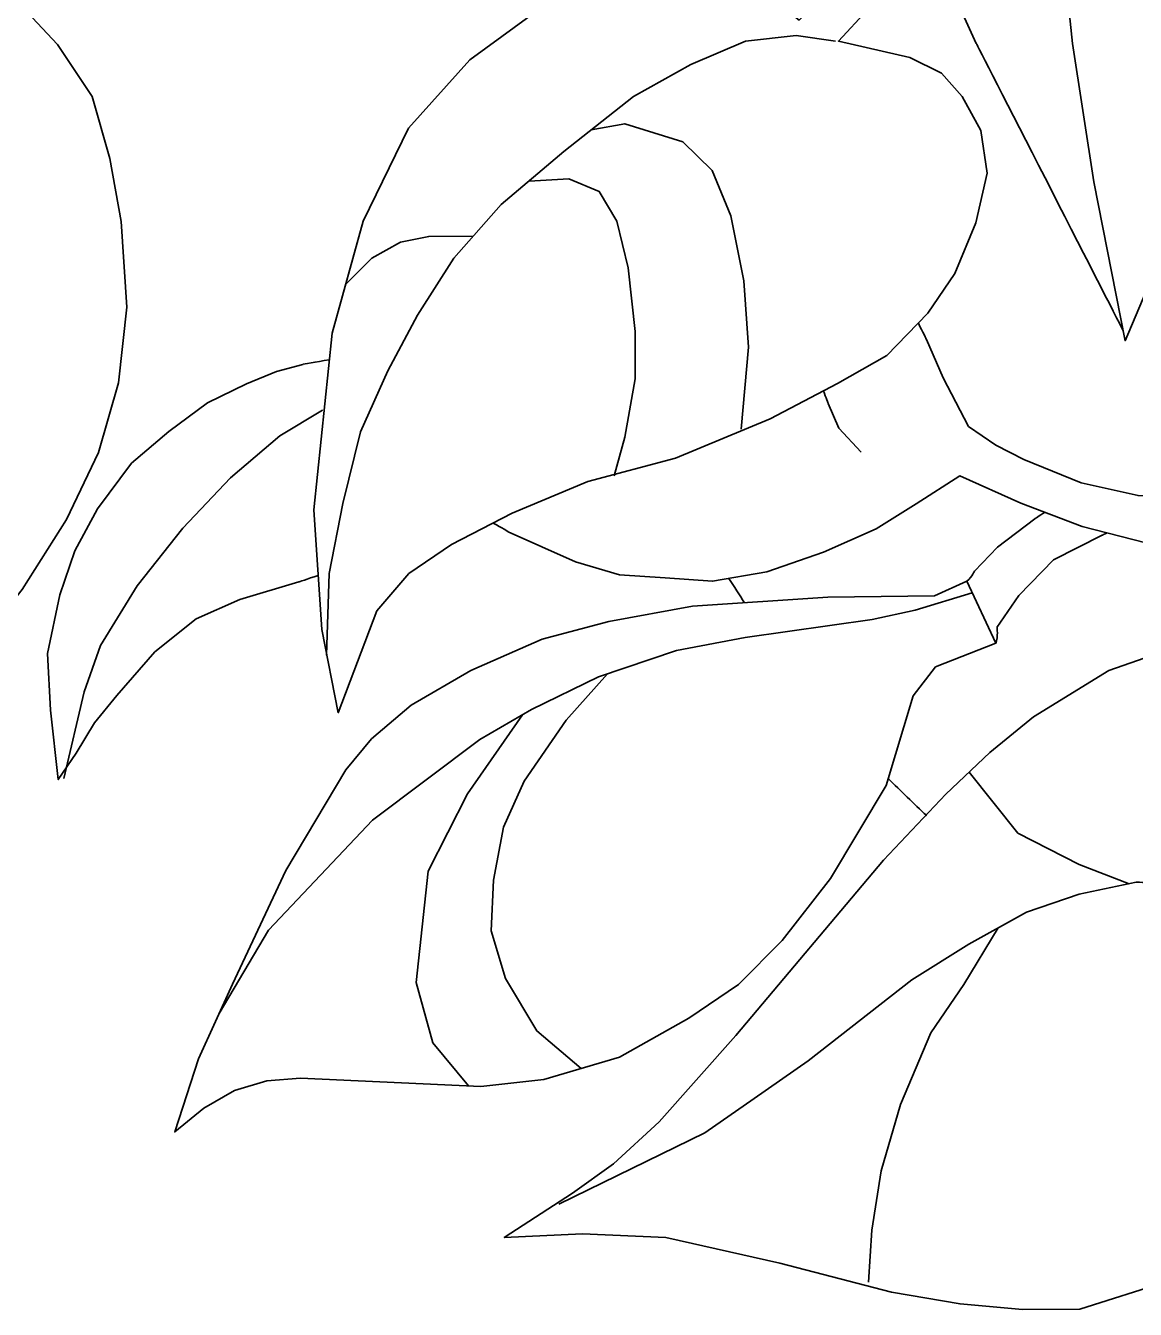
# Model space of a CAD drawing. Header units: millimetres. Extents: x -283 to 280, y -175 to 201.
# Drawn here: x -130.1 to -18.8, y -164.7 to -35.9 of the extents above; entities that cross this region are included whole.
import ezdxf

# ---------------------------------------------------------------- set-up
doc = ezdxf.new("R2010")
doc.units = ezdxf.units.MM
doc.layers.add('ceco.net 299', color=7, linetype='Continuous')

msp = doc.modelspace()

# ---------------------------------------------------------------- linework, layer by layer
at = {"layer": 'ceco.net 299', "color": 93, "lineweight": 35}
for points, knots in [([(19.27, -9.76), (18.93, -11.36), (18.11, -15.11), (18.11, -15.11), (18.11, -15.11), (18.11, -15.11), (14.97, -22.08), (14.97, -22.08), (14.97, -22.08), (14.97, -22.08), (11.71, -26.71), (11.71, -26.71), (11.71, -26.71), (11.71, -26.71), (7.65, -31.63), (7.65, -31.63), (7.65, -31.63), (7.65, -31.63), (2.51, -36.49), (2.51, -36.49), (2.51, -36.49), (2.51, -36.49), (-3.66, -43.06), (-3.66, -43.06), (-3.66, -43.06), (-3.66, -43.06), (-8.01, -47.29), (-8.01, -47.29), (-8.01, -47.29), (-8.01, -47.29), (-12.81, -53.06), (-12.81, -53.06), (-12.81, -53.06), (-12.81, -53.06), (-16.18, -59.06), (-16.18, -59.06), (-16.18, -59.06), (-16.18, -59.06), (-19.78, -67.52), (-19.78, -67.52), (-19.78, -67.52), (-19.78, -67.52), (-22.92, -51.57), (-22.92, -51.57), (-22.92, -51.57), (-22.92, -51.57), (-25.04, -37.69), (-25.04, -37.69), (-25.04, -37.69), (-25.04, -37.69), (-26.01, -28.37), (-26.01, -28.37), (-26.01, -28.37), (-26.01, -28.37), (-25.78, -20.2), (-25.78, -20.2), (-25.78, -20.2), (-25.78, -20.2), (-24.35, -11), (-24.35, -11), (-24.35, -11), (-24.35, -11), (-21.72, -2.65), (-21.72, -2.65), (-21.72, -2.65), (-21.72, -2.65), (-17.84, 5.01), (-17.84, 5.01), (-17.84, 5.01), (-17.84, 5.01), (-14.86, 8.26), (-14.86, 8.26), (-14.86, 8.26), (-14.86, 8.26), (-10.75, 11.75), (-10.75, 11.75), (-10.75, 11.75), (-10.75, 11.75), (-10.75, 11.75), (-10.75, 11.75), (-10.75, 11.75), (-6.18, 13.69), (-6.18, 13.69), (-6.18, 13.69), (-6.18, 13.69), (-2.46, 14.55), (-2.46, 14.55), (-2.46, 14.55), (-2.46, 14.55), (3.99, 14.95), (3.99, 14.95), (3.99, 14.95), (3.99, 14.95), (6.36, 14.49), (7.83, 14.2)], [0.3176854, 0.3176854, 0.3176854, 0.3176854, 0.3448276, 0.3448276, 0.3448276, 0.3448276, 0.3793103, 0.3793103, 0.3793103, 0.3793103, 0.4137931, 0.4137931, 0.4137931, 0.4137931, 0.4482759, 0.4482759, 0.4482759, 0.4482759, 0.4827586, 0.4827586, 0.4827586, 0.4827586, 0.5172414, 0.5172414, 0.5172414, 0.5172414, 0.5517241, 0.5517241, 0.5517241, 0.5517241, 0.5862069, 0.5862069, 0.5862069, 0.5862069, 0.6206897, 0.6206897, 0.6206897, 0.6206897, 0.6551724, 0.6551724, 0.6551724, 0.6551724, 0.6896552, 0.6896552, 0.6896552, 0.6896552, 0.7241379, 0.7241379, 0.7241379, 0.7241379, 0.7586207, 0.7586207, 0.7586207, 0.7586207, 0.7931034, 0.7931034, 0.7931034, 0.7931034, 0.8275862, 0.8275862, 0.8275862, 0.8275862, 0.862069, 0.862069, 0.862069, 0.862069, 0.8965517, 0.8965517, 0.8965517, 0.8965517, 0.9310345, 0.9310345, 0.9310345, 0.9310345, 0.9655172, 0.9655172, 0.9655172, 0.9655172, 1, 1, 1, 1.0344828, 1.0344828, 1.0344828, 1.0344828, 1.0689655, 1.0689655, 1.0689655, 1.0689655, 1.1034483, 1.1034483, 1.1034483, 1.1034483, 1.1272339, 1.1272339, 1.1272339, 1.1272339]), ([(-42.63, 4.18), (-43.16, 2), (-44.3, -2.6), (-44.3, -2.6), (-44.3, -2.6), (-44.3, -2.6), (-44.3, -8.65), (-44.3, -8.65), (-44.3, -8.65), (-44.3, -8.65), (-43.38, -15.51), (-43.38, -15.51), (-43.38, -15.51), (-43.38, -15.51), (-41.15, -22.48), (-41.15, -22.48), (-41.15, -22.48), (-41.15, -22.48), (-38.01, -30.37), (-38.01, -30.37), (-38.01, -30.37), (-38.01, -30.37), (-34.7, -37.69), (-34.7, -37.69), (-34.7, -37.69), (-34.7, -37.69), (-21.21, -64.08), (-19.98, -66.49)], [0.269708, 0.269708, 0.269708, 0.269708, 0.3333333, 0.3333333, 0.3333333, 0.3333333, 0.4166667, 0.4166667, 0.4166667, 0.4166667, 0.5, 0.5, 0.5, 0.5, 0.5833333, 0.5833333, 0.5833333, 0.5833333, 0.6666667, 0.6666667, 0.6666667, 0.6666667, 0.75, 0.75, 0.75, 0.75, 0.8295435, 0.8295435, 0.8295435, 0.8295435]), ([(-20.29, -0.19), (-20.29, -0.19), (-19.78, -5.05), (-19.78, -5.05), (-19.78, -5.05), (-19.78, -5.05), (-18.64, -10.2), (-18.64, -10.2), (-18.64, -10.2), (-18.64, -10.2), (-17.04, -14.54), (-17.04, -14.54), (-17.04, -14.54), (-17.04, -14.54), (-15.15, -17.51), (-15.15, -17.51), (-15.15, -17.51), (-15.15, -17.51), (-12.75, -20.14), (-12.75, -20.14), (-12.75, -20.14), (-12.75, -20.14), (-5.04, -27.51), (-5.04, -27.51), (-5.04, -27.51), (-5.04, -27.51), (-2.63, -30.77), (-2.63, -30.77), (-2.63, -30.77), (-2.63, -30.77), (-1.32, -33.97), (-1.32, -33.97), (-1.32, -33.97), (-1.32, -33.97), (-0.75, -37.34), (-0.75, -37.34), (-0.75, -37.34), (-0.75, -37.34), (-1.03, -39.69), (-1.03, -39.69)], [0, 0, 0, 0, 0.1, 0.1, 0.1, 0.1, 0.2, 0.2, 0.2, 0.2, 0.3, 0.3, 0.3, 0.3, 0.4, 0.4, 0.4, 0.4, 0.5, 0.5, 0.5, 0.5, 0.6, 0.6, 0.6, 0.6, 0.7, 0.7, 0.7, 0.7, 0.8, 0.8, 0.8, 0.8, 0.9, 0.9, 0.9, 0.9, 1, 1, 1, 1]), ([(-39.96, -25.48), (-40.85, -26.03), (-44.01, -27.97), (-44.01, -27.97), (-44.01, -27.97), (-44.01, -27.97), (-47.73, -30.83), (-47.73, -30.83), (-47.73, -30.83), (-47.73, -30.83), (-52.47, -35.34), (-52.47, -35.34), (-52.47, -35.34), (-52.47, -35.34), (-56.47, -32.2), (-56.47, -32.2), (-56.47, -32.2), (-56.47, -32.2), (-60.18, -30.54), (-60.18, -30.54), (-60.18, -30.54), (-60.18, -30.54), (-63.84, -30.03), (-63.84, -30.03), (-63.84, -30.03), (-63.84, -30.03), (-68.81, -30.2), (-68.81, -30.2), (-68.81, -30.2), (-68.81, -30.2), (-77.84, -33.74), (-77.84, -33.74), (-77.84, -33.74), (-77.84, -33.74), (-85.5, -39.34), (-85.5, -39.34), (-85.5, -39.34), (-85.5, -39.34), (-91.67, -46.2), (-91.67, -46.2), (-91.67, -46.2), (-91.67, -46.2), (-96.19, -55.52), (-96.19, -55.52), (-96.19, -55.52), (-96.19, -55.52), (-99.33, -66.77), (-99.33, -66.77), (-99.33, -66.77), (-99.33, -66.77), (-101.16, -84.49), (-101.16, -84.49), (-101.16, -84.49), (-101.16, -84.49), (-100.36, -96.49), (-100.36, -96.49), (-100.36, -96.49), (-100.36, -96.49), (-98.7, -104.84), (-98.7, -104.84), (-98.7, -104.84), (-98.7, -104.84), (-94.82, -94.61), (-94.82, -94.61), (-94.82, -94.61), (-94.82, -94.61), (-91.62, -90.89), (-91.62, -90.89), (-91.62, -90.89), (-91.62, -90.89), (-87.33, -87.98), (-87.33, -87.98), (-87.33, -87.98), (-87.33, -87.98), (-81.27, -84.83), (-81.27, -84.83), (-81.27, -84.83), (-81.27, -84.83), (-73.67, -81.63), (-73.67, -81.63), (-73.67, -81.63), (-73.67, -81.63), (-64.87, -79.29), (-64.87, -79.29), (-64.87, -79.29), (-64.87, -79.29), (-55.38, -75.35), (-55.38, -75.35), (-55.38, -75.35), (-55.38, -75.35), (-48.64, -71.8), (-48.64, -71.8), (-48.64, -71.8), (-48.64, -71.8), (-43.67, -69), (-43.67, -69), (-43.67, -69), (-43.67, -69), (-39.55, -64.77), (-39.55, -64.77), (-39.55, -64.77), (-39.55, -64.77), (-36.87, -60.77), (-36.87, -60.77), (-36.87, -60.77), (-36.87, -60.77), (-34.75, -55.69), (-34.75, -55.69), (-34.75, -55.69), (-34.75, -55.69), (-33.61, -50.72), (-33.61, -50.72), (-33.61, -50.72), (-33.61, -50.72), (-34.24, -46.43), (-34.24, -46.43), (-34.24, -46.43), (-34.24, -46.43), (-36.12, -43), (-36.12, -43), (-36.12, -43), (-36.12, -43), (-38.18, -40.66), (-38.18, -40.66), (-38.18, -40.66), (-38.18, -40.66), (-41.38, -39.11), (-41.38, -39.11), (-41.38, -39.11), (-41.38, -39.11), (-48.53, -37.46), (-48.53, -37.46), (-48.53, -37.46), (-48.53, -37.46), (-45.61, -34.31), (-45.61, -34.31), (-45.61, -34.31), (-45.61, -34.31), (-42.41, -31.06), (-42.41, -31.06), (-42.41, -31.06), (-42.41, -31.06), (-39.93, -29.93), (-38.45, -29.26)], [0.0037218, 0.0037218, 0.0037218, 0.0037218, 0.0263158, 0.0263158, 0.0263158, 0.0263158, 0.0526316, 0.0526316, 0.0526316, 0.0526316, 0.0789474, 0.0789474, 0.0789474, 0.0789474, 0.1052632, 0.1052632, 0.1052632, 0.1052632, 0.1315789, 0.1315789, 0.1315789, 0.1315789, 0.1578947, 0.1578947, 0.1578947, 0.1578947, 0.1842105, 0.1842105, 0.1842105, 0.1842105, 0.2105263, 0.2105263, 0.2105263, 0.2105263, 0.2368421, 0.2368421, 0.2368421, 0.2368421, 0.2631579, 0.2631579, 0.2631579, 0.2631579, 0.2894737, 0.2894737, 0.2894737, 0.2894737, 0.3157895, 0.3157895, 0.3157895, 0.3157895, 0.3421053, 0.3421053, 0.3421053, 0.3421053, 0.3684211, 0.3684211, 0.3684211, 0.3684211, 0.3947368, 0.3947368, 0.3947368, 0.3947368, 0.4210526, 0.4210526, 0.4210526, 0.4210526, 0.4473684, 0.4473684, 0.4473684, 0.4473684, 0.4736842, 0.4736842, 0.4736842, 0.4736842, 0.5, 0.5, 0.5, 0.5, 0.5263158, 0.5263158, 0.5263158, 0.5263158, 0.5526316, 0.5526316, 0.5526316, 0.5526316, 0.5789474, 0.5789474, 0.5789474, 0.5789474, 0.6052632, 0.6052632, 0.6052632, 0.6052632, 0.6315789, 0.6315789, 0.6315789, 0.6315789, 0.6578947, 0.6578947, 0.6578947, 0.6578947, 0.6842105, 0.6842105, 0.6842105, 0.6842105, 0.7105263, 0.7105263, 0.7105263, 0.7105263, 0.7368421, 0.7368421, 0.7368421, 0.7368421, 0.7631579, 0.7631579, 0.7631579, 0.7631579, 0.7894737, 0.7894737, 0.7894737, 0.7894737, 0.8157895, 0.8157895, 0.8157895, 0.8157895, 0.8421053, 0.8421053, 0.8421053, 0.8421053, 0.8684211, 0.8684211, 0.8684211, 0.8684211, 0.8947368, 0.8947368, 0.8947368, 0.8947368, 0.9210526, 0.9210526, 0.9210526, 0.9210526, 0.9395325, 0.9395325, 0.9395325, 0.9395325]), ([(-180.51, -29.27), (-180.28, -29.14), (-180.14, -29.06), (-180.14, -29.06), (-180.14, -29.06), (-180.14, -29.06), (-176.31, -28.14), (-176.31, -28.14), (-176.31, -28.14), (-176.31, -28.14), (-171.63, -27.8), (-171.63, -27.8), (-171.63, -27.8), (-171.63, -27.8), (-167.8, -28.37), (-167.8, -28.37), (-167.8, -28.37), (-167.8, -28.37), (-163.8, -29.91), (-163.8, -29.91), (-163.8, -29.91), (-163.8, -29.91), (-156.48, -32.77), (-156.48, -32.77), (-156.48, -32.77), (-156.48, -32.77), (-152.65, -30.77), (-152.65, -30.77), (-152.65, -30.77), (-152.65, -30.77), (-152.65, -30.77), (-152.65, -30.77), (-152.65, -30.77), (-148.25, -29.28), (-148.25, -29.28), (-148.25, -29.28), (-148.25, -29.28), (-144.14, -29.28), (-144.14, -29.28), (-144.14, -29.28), (-144.14, -29.28), (-139.57, -29.57), (-139.57, -29.57), (-139.57, -29.57), (-139.57, -29.57), (-135.05, -31.34), (-135.05, -31.34), (-135.05, -31.34), (-135.05, -31.34), (-130.42, -34.03), (-130.42, -34.03), (-130.42, -34.03), (-130.42, -34.03), (-126.88, -37.8), (-126.88, -37.8), (-126.88, -37.8), (-126.88, -37.8), (-123.39, -43), (-123.39, -43), (-123.39, -43), (-123.39, -43), (-121.62, -49.23), (-121.62, -49.23), (-121.62, -49.23), (-121.62, -49.23), (-120.48, -55.57), (-120.48, -55.57), (-120.48, -55.57), (-120.48, -55.57), (-119.91, -64.15), (-119.91, -64.15), (-119.91, -64.15), (-119.91, -64.15), (-120.76, -71.75), (-120.76, -71.75), (-120.76, -71.75), (-120.76, -71.75), (-122.76, -78.72), (-122.76, -78.72), (-122.76, -78.72), (-122.76, -78.72), (-125.96, -85.46), (-125.96, -85.46), (-125.96, -85.46), (-125.96, -85.46), (-130.42, -92.49), (-130.42, -92.49), (-130.42, -92.49), (-130.42, -92.49), (-135.05, -98.32), (-135.05, -98.32), (-135.05, -98.32), (-135.05, -98.32), (-139.57, -103.29), (-139.57, -103.29), (-139.57, -103.29), (-139.57, -103.29), (-145.4, -108.78), (-145.4, -108.78), (-145.4, -108.78), (-145.4, -108.78), (-147.57, -113.98), (-147.57, -113.98), (-147.57, -113.98), (-147.57, -113.98), (-148.54, -104.21), (-148.54, -104.21), (-148.54, -104.21), (-148.54, -104.21), (-149.68, -99.46), (-149.68, -99.46), (-149.68, -99.46), (-149.68, -99.46), (-151.17, -95.41), (-151.17, -95.41), (-151.17, -95.41), (-151.17, -95.41), (-153.8, -91.06), (-153.8, -91.06), (-153.8, -91.06), (-153.8, -91.06), (-158.2, -85.35), (-158.2, -85.35), (-158.2, -85.35), (-158.2, -85.35), (-168.2, -76.38), (-168.2, -76.38), (-168.2, -76.38), (-168.2, -76.38), (-172.83, -72.32), (-172.83, -72.32), (-172.83, -72.32), (-172.83, -72.32), (-177.29, -68.49), (-177.29, -68.49), (-177.29, -68.49), (-177.29, -68.49), (-180.43, -64.37), (-180.43, -64.37), (-180.43, -64.37), (-180.43, -64.37), (-183.63, -59.69), (-183.63, -59.69), (-183.63, -59.69), (-183.63, -59.69), (-185.97, -55.06), (-185.97, -55.06), (-185.97, -55.06), (-185.97, -55.06), (-187.8, -49.23), (-187.8, -49.23), (-187.8, -49.23), (-187.8, -49.23), (-188.66, -43.91), (-188.66, -43.91), (-188.66, -43.91), (-188.66, -43.91), (-188.03, -38.83), (-188.03, -38.83), (-188.03, -38.83), (-188.03, -38.83), (-187.71, -37.86), (-187.37, -36.82)], [0.8291072, 0.8291072, 0.8291072, 0.8291072, 0.8333333, 0.8333333, 0.8333333, 0.8333333, 0.8571429, 0.8571429, 0.8571429, 0.8571429, 0.8809524, 0.8809524, 0.8809524, 0.8809524, 0.9047619, 0.9047619, 0.9047619, 0.9047619, 0.9285714, 0.9285714, 0.9285714, 0.9285714, 0.952381, 0.952381, 0.952381, 0.952381, 0.9761905, 0.9761905, 0.9761905, 0.9761905, 1, 1, 1, 1.0238095, 1.0238095, 1.0238095, 1.0238095, 1.047619, 1.047619, 1.047619, 1.047619, 1.0714286, 1.0714286, 1.0714286, 1.0714286, 1.0952381, 1.0952381, 1.0952381, 1.0952381, 1.1190476, 1.1190476, 1.1190476, 1.1190476, 1.1428571, 1.1428571, 1.1428571, 1.1428571, 1.1666667, 1.1666667, 1.1666667, 1.1666667, 1.1904762, 1.1904762, 1.1904762, 1.1904762, 1.2142857, 1.2142857, 1.2142857, 1.2142857, 1.2380952, 1.2380952, 1.2380952, 1.2380952, 1.2619048, 1.2619048, 1.2619048, 1.2619048, 1.2857143, 1.2857143, 1.2857143, 1.2857143, 1.3095238, 1.3095238, 1.3095238, 1.3095238, 1.3333333, 1.3333333, 1.3333333, 1.3333333, 1.3571429, 1.3571429, 1.3571429, 1.3571429, 1.3809524, 1.3809524, 1.3809524, 1.3809524, 1.4047619, 1.4047619, 1.4047619, 1.4047619, 1.4285714, 1.4285714, 1.4285714, 1.4285714, 1.452381, 1.452381, 1.452381, 1.452381, 1.4761905, 1.4761905, 1.4761905, 1.4761905, 1.5, 1.5, 1.5, 1.5, 1.5238095, 1.5238095, 1.5238095, 1.5238095, 1.547619, 1.547619, 1.547619, 1.547619, 1.5714286, 1.5714286, 1.5714286, 1.5714286, 1.5952381, 1.5952381, 1.5952381, 1.5952381, 1.6190476, 1.6190476, 1.6190476, 1.6190476, 1.6428571, 1.6428571, 1.6428571, 1.6428571, 1.6666667, 1.6666667, 1.6666667, 1.6666667, 1.6904762, 1.6904762, 1.6904762, 1.6904762, 1.7142857, 1.7142857, 1.7142857, 1.7142857, 1.7380952, 1.7380952, 1.7380952, 1.7380952, 1.7619048, 1.7619048, 1.7619048, 1.7619048, 1.7729414, 1.7729414, 1.7729414, 1.7729414]), ([(-48.81, -37.46), (-48.81, -37.46), (-52.76, -36.89), (-52.76, -36.89), (-52.76, -36.89), (-52.76, -36.89), (-57.84, -37.46), (-57.84, -37.46), (-57.84, -37.46), (-57.84, -37.46), (-63.33, -39.8), (-63.33, -39.8), (-63.33, -39.8), (-63.33, -39.8), (-69.1, -43), (-69.1, -43), (-69.1, -43), (-69.1, -43), (-76.07, -48.54), (-76.07, -48.54), (-76.07, -48.54), (-76.07, -48.54), (-82.36, -53.86), (-82.36, -53.86), (-82.36, -53.86), (-82.36, -53.86), (-87.1, -59.23), (-87.1, -59.23), (-87.1, -59.23), (-87.1, -59.23), (-90.76, -64.95), (-90.76, -64.95), (-90.76, -64.95), (-90.76, -64.95), (-93.73, -70.55), (-93.73, -70.55), (-93.73, -70.55), (-93.73, -70.55), (-96.48, -76.66), (-96.48, -76.66), (-96.48, -76.66), (-96.48, -76.66), (-98.25, -83.86), (-98.25, -83.86), (-98.25, -83.86), (-98.25, -83.86), (-99.62, -90.89), (-99.62, -90.89), (-99.62, -90.89), (-99.62, -90.89), (-99.9, -99.06), (-99.9, -99.06)], [0, 0, 0, 0, 0.076923, 0.076923, 0.076923, 0.076923, 0.153846, 0.153846, 0.153846, 0.153846, 0.230769, 0.230769, 0.230769, 0.230769, 0.307692, 0.307692, 0.307692, 0.307692, 0.384615, 0.384615, 0.384615, 0.384615, 0.461538, 0.461538, 0.461538, 0.461538, 0.538462, 0.538462, 0.538462, 0.538462, 0.615385, 0.615385, 0.615385, 0.615385, 0.692308, 0.692308, 0.692308, 0.692308, 0.769231, 0.769231, 0.769231, 0.769231, 0.846154, 0.846154, 0.846154, 0.846154, 0.923077, 0.923077, 0.923077, 0.923077, 1, 1, 1, 1]), ([(-73.33, -46.37), (-73.33, -46.37), (-69.96, -45.74), (-69.96, -45.74), (-69.96, -45.74), (-69.96, -45.74), (-64.13, -47.57), (-64.13, -47.57), (-64.13, -47.57), (-64.13, -47.57), (-61.21, -50.43), (-61.21, -50.43), (-61.21, -50.43), (-61.21, -50.43), (-59.33, -55), (-59.33, -55), (-59.33, -55), (-59.33, -55), (-58.01, -61.52), (-58.01, -61.52), (-58.01, -61.52), (-58.01, -61.52), (-57.56, -68.15), (-57.56, -68.15), (-57.56, -68.15), (-57.56, -68.15), (-58.3, -76.38), (-58.3, -76.38)], [0, 0, 0, 0, 0.142857, 0.142857, 0.142857, 0.142857, 0.285714, 0.285714, 0.285714, 0.285714, 0.428571, 0.428571, 0.428571, 0.428571, 0.571429, 0.571429, 0.571429, 0.571429, 0.714286, 0.714286, 0.714286, 0.714286, 0.857143, 0.857143, 0.857143, 0.857143, 1, 1, 1, 1]), ([(-79.57, -51.5), (-79.57, -51.5), (-75.56, -51.29), (-75.56, -51.29), (-75.56, -51.29), (-75.56, -51.29), (-72.53, -52.54), (-72.53, -52.54), (-72.53, -52.54), (-72.53, -52.54), (-70.76, -55.52), (-70.76, -55.52), (-70.76, -55.52), (-70.76, -55.52), (-69.61, -60.2), (-69.61, -60.2), (-69.61, -60.2), (-69.61, -60.2), (-68.93, -66.6), (-68.93, -66.6), (-68.93, -66.6), (-68.93, -66.6), (-68.93, -71.35), (-68.93, -71.35), (-68.93, -71.35), (-68.93, -71.35), (-69.96, -77.18), (-69.96, -77.18), (-69.96, -77.18), (-69.96, -77.18), (-71.04, -81.06), (-71.04, -81.06)], [0, 0, 0, 0, 0.125, 0.125, 0.125, 0.125, 0.25, 0.25, 0.25, 0.25, 0.375, 0.375, 0.375, 0.375, 0.5, 0.5, 0.5, 0.5, 0.625, 0.625, 0.625, 0.625, 0.75, 0.75, 0.75, 0.75, 0.875, 0.875, 0.875, 0.875, 1, 1, 1, 1]), ([(-85.16, -57.03), (-85.16, -57.03), (-89.62, -57.06), (-89.62, -57.06), (-89.62, -57.06), (-89.62, -57.06), (-92.47, -57.63), (-92.47, -57.63), (-92.47, -57.63), (-92.47, -57.63), (-95.33, -59.23), (-95.33, -59.23), (-95.33, -59.23), (-95.33, -59.23), (-97.9, -61.8), (-97.9, -61.8)], [0, 0, 0, 0, 0.25, 0.25, 0.25, 0.25, 0.5, 0.5, 0.5, 0.5, 0.75, 0.75, 0.75, 0.75, 1, 1, 1, 1]), ([(15.82, -67.27), (14.39, -68.55), (12.07, -69.69), (12.07, -69.69), (12.07, -69.69), (12.07, -69.69), (6.02, -72.06), (6.02, -72.06), (6.02, -72.06), (6.02, -72.06), (0.81, -74.31), (0.81, -74.31), (0.81, -74.31), (0.81, -74.31), (-3.04, -76.8), (-3.04, -76.8), (-3.04, -76.8), (-3.04, -76.8), (-6.79, -79.63), (-6.79, -79.63), (-6.79, -79.63), (-6.79, -79.63), (-10.55, -82.8), (-10.55, -82.8), (-10.55, -82.8), (-10.55, -82.8), (-13.95, -83.32), (-13.95, -83.32), (-13.95, -83.32), (-13.95, -83.32), (-18.48, -83.05), (-18.48, -83.05), (-18.48, -83.05), (-18.48, -83.05), (-24.19, -81.78), (-24.19, -81.78), (-24.19, -81.78), (-24.19, -81.78), (-29.93, -79.44), (-29.93, -79.44), (-29.93, -79.44), (-29.93, -79.44), (-32.75, -77.99), (-32.75, -77.99), (-32.75, -77.99), (-32.75, -77.99), (-35.48, -76.12), (-35.48, -76.12), (-35.48, -76.12), (-35.48, -76.12), (-38.04, -71.25), (-38.04, -71.25), (-38.04, -71.25), (-38.04, -71.25), (-39.7, -67.41), (-39.7, -67.41), (-39.7, -67.41), (-39.7, -67.41), (-40.09, -66.62), (-40.51, -65.76)], [1.0069463, 1.0069463, 1.0069463, 1.0069463, 1.0196078, 1.0196078, 1.0196078, 1.0196078, 1.0392157, 1.0392157, 1.0392157, 1.0392157, 1.0588235, 1.0588235, 1.0588235, 1.0588235, 1.0784314, 1.0784314, 1.0784314, 1.0784314, 1.0980392, 1.0980392, 1.0980392, 1.0980392, 1.1176471, 1.1176471, 1.1176471, 1.1176471, 1.1372549, 1.1372549, 1.1372549, 1.1372549, 1.1568627, 1.1568627, 1.1568627, 1.1568627, 1.1764706, 1.1764706, 1.1764706, 1.1764706, 1.1960784, 1.1960784, 1.1960784, 1.1960784, 1.2156863, 1.2156863, 1.2156863, 1.2156863, 1.2352941, 1.2352941, 1.2352941, 1.2352941, 1.254902, 1.254902, 1.254902, 1.254902, 1.2745098, 1.2745098, 1.2745098, 1.2745098, 1.2835107, 1.2835107, 1.2835107, 1.2835107]), ([(-100.72, -91.06), (-101.82, -91.43), (-102.67, -91.72), (-102.67, -91.72), (-102.67, -91.72), (-102.67, -91.72), (-108.59, -93.48), (-108.59, -93.48), (-108.59, -93.48), (-108.59, -93.48), (-112.96, -95.41), (-112.96, -95.41), (-112.96, -95.41), (-112.96, -95.41), (-117.1, -98.73), (-117.1, -98.73), (-117.1, -98.73), (-117.1, -98.73), (-120.93, -103.11), (-120.93, -103.11), (-120.93, -103.11), (-120.93, -103.11), (-123.17, -105.87), (-123.17, -105.87), (-123.17, -105.87), (-123.17, -105.87), (-124.98, -108.92), (-124.98, -108.92), (-124.98, -108.92), (-124.98, -108.92), (-126.79, -111.56), (-126.79, -111.56), (-126.79, -111.56), (-126.79, -111.56), (-127.56, -104.6), (-127.56, -104.6), (-127.56, -104.6), (-127.56, -104.6), (-127.88, -98.9), (-127.88, -98.9), (-127.88, -98.9), (-127.88, -98.9), (-126.64, -93.03), (-126.64, -93.03), (-126.64, -93.03), (-126.64, -93.03), (-125.12, -88.6), (-125.12, -88.6), (-125.12, -88.6), (-125.12, -88.6), (-122.87, -84.39), (-122.87, -84.39), (-122.87, -84.39), (-122.87, -84.39), (-119.45, -79.81), (-119.45, -79.81), (-119.45, -79.81), (-119.45, -79.81), (-115.69, -76.64), (-115.69, -76.64), (-115.69, -76.64), (-115.69, -76.64), (-111.83, -73.74), (-111.83, -73.74), (-111.83, -73.74), (-111.83, -73.74), (-107.91, -71.85), (-107.91, -71.85), (-107.91, -71.85), (-107.91, -71.85), (-104.89, -70.59), (-104.89, -70.59), (-104.89, -70.59), (-104.89, -70.59), (-102.27, -69.89), (-102.27, -69.89), (-102.27, -69.89), (-102.27, -69.89), (-100.93, -69.65), (-99.61, -69.42)], [0.3031606, 0.3031606, 0.3031606, 0.3031606, 0.3111111, 0.3111111, 0.3111111, 0.3111111, 0.3333333, 0.3333333, 0.3333333, 0.3333333, 0.3555556, 0.3555556, 0.3555556, 0.3555556, 0.3777778, 0.3777778, 0.3777778, 0.3777778, 0.4, 0.4, 0.4, 0.4, 0.4222222, 0.4222222, 0.4222222, 0.4222222, 0.4444444, 0.4444444, 0.4444444, 0.4444444, 0.4666667, 0.4666667, 0.4666667, 0.4666667, 0.4888889, 0.4888889, 0.4888889, 0.4888889, 0.5111111, 0.5111111, 0.5111111, 0.5111111, 0.5333333, 0.5333333, 0.5333333, 0.5333333, 0.5555556, 0.5555556, 0.5555556, 0.5555556, 0.5777778, 0.5777778, 0.5777778, 0.5777778, 0.6, 0.6, 0.6, 0.6, 0.6222222, 0.6222222, 0.6222222, 0.6222222, 0.6444444, 0.6444444, 0.6444444, 0.6444444, 0.6666667, 0.6666667, 0.6666667, 0.6666667, 0.6888889, 0.6888889, 0.6888889, 0.6888889, 0.7111111, 0.7111111, 0.7111111, 0.7111111, 0.7222769, 0.7222769, 0.7222769, 0.7222769]), ([(-46.26, -78.71), (-46.26, -78.71), (-48.48, -76.29), (-48.48, -76.29), (-48.48, -76.29), (-48.48, -76.29), (-49.56, -73.82), (-49.56, -73.82), (-49.56, -73.82), (-49.56, -73.82), (-49.77, -73.26), (-50.04, -72.54)], [0, 0, 0, 0, 0.1111111, 0.1111111, 0.1111111, 0.1111111, 0.2222222, 0.2222222, 0.2222222, 0.2222222, 0.2626537, 0.2626537, 0.2626537, 0.2626537]), ([(-100.29, -74.5), (-100.29, -74.5), (-100.29, -74.5), (-100.29, -74.5), (-100.29, -74.5), (-100.29, -74.5), (-104.55, -77.07), (-104.55, -77.07), (-104.55, -77.07), (-104.55, -77.07), (-109.51, -81.28), (-109.51, -81.28), (-109.51, -81.28), (-109.51, -81.28), (-114.28, -86.33), (-114.28, -86.33), (-114.28, -86.33), (-114.28, -86.33), (-118.87, -92.12), (-118.87, -92.12), (-118.87, -92.12), (-118.87, -92.12), (-122.56, -98.11), (-122.56, -98.11), (-122.56, -98.11), (-122.56, -98.11), (-124.21, -102.74), (-124.21, -102.74), (-124.21, -102.74), (-124.21, -102.74), (-126.23, -111.46), (-126.23, -111.46)], [0, 0, 0, 0, 0.125, 0.125, 0.125, 0.125, 0.25, 0.25, 0.25, 0.25, 0.375, 0.375, 0.375, 0.375, 0.5, 0.5, 0.5, 0.5, 0.625, 0.625, 0.625, 0.625, 0.75, 0.75, 0.75, 0.75, 0.875, 0.875, 0.875, 0.875, 1, 1, 1, 1]), ([(-83.16, -85.81), (-82.29, -86.31), (-81.65, -86.69), (-81.65, -86.69), (-81.65, -86.69), (-81.65, -86.69), (-74.92, -89.71), (-74.92, -89.71), (-74.92, -89.71), (-74.92, -89.71), (-70.48, -91.01), (-70.48, -91.01), (-70.48, -91.01), (-70.48, -91.01), (-65.9, -91.31), (-65.9, -91.31), (-65.9, -91.31), (-65.9, -91.31), (-61.15, -91.65), (-61.15, -91.65), (-61.15, -91.65), (-61.15, -91.65), (-55.73, -90.72), (-55.73, -90.72), (-55.73, -90.72), (-55.73, -90.72), (-50.02, -88.75), (-50.02, -88.75), (-50.02, -88.75), (-50.02, -88.75), (-44.74, -86.4), (-44.74, -86.4), (-44.74, -86.4), (-44.74, -86.4), (-40.73, -83.89), (-40.73, -83.89), (-40.73, -83.89), (-40.73, -83.89), (-36.37, -81.06), (-36.37, -81.06), (-36.37, -81.06), (-36.37, -81.06), (-30.22, -83.81), (-30.22, -83.81), (-30.22, -83.81), (-30.22, -83.81), (-24.07, -86.15), (-24.07, -86.15), (-24.07, -86.15), (-24.07, -86.15), (-17.71, -87.8), (-17.71, -87.8), (-17.71, -87.8), (-17.71, -87.8), (-13.24, -88.86), (-13.24, -88.86), (-13.24, -88.86), (-13.24, -88.86), (-13.93, -94.62), (-13.93, -94.62), (-13.93, -94.62), (-13.93, -94.62), (-14.05, -96.67), (-14.14, -98.05)], [1.4640953, 1.4640953, 1.4640953, 1.4640953, 1.4705882, 1.4705882, 1.4705882, 1.4705882, 1.4901961, 1.4901961, 1.4901961, 1.4901961, 1.5098039, 1.5098039, 1.5098039, 1.5098039, 1.5294118, 1.5294118, 1.5294118, 1.5294118, 1.5490196, 1.5490196, 1.5490196, 1.5490196, 1.5686275, 1.5686275, 1.5686275, 1.5686275, 1.5882353, 1.5882353, 1.5882353, 1.5882353, 1.6078431, 1.6078431, 1.6078431, 1.6078431, 1.627451, 1.627451, 1.627451, 1.627451, 1.6470588, 1.6470588, 1.6470588, 1.6470588, 1.6666667, 1.6666667, 1.6666667, 1.6666667, 1.6862745, 1.6862745, 1.6862745, 1.6862745, 1.7058824, 1.7058824, 1.7058824, 1.7058824, 1.7254902, 1.7254902, 1.7254902, 1.7254902, 1.745098, 1.745098, 1.745098, 1.745098, 1.7580951, 1.7580951, 1.7580951, 1.7580951]), ([(-27.81, -84.73), (-28.39, -85.1), (-28.83, -85.39), (-28.83, -85.39), (-28.83, -85.39), (-28.83, -85.39), (-32.58, -88.22), (-32.58, -88.22), (-32.58, -88.22), (-32.58, -88.22), (-34.87, -90.63), (-34.87, -90.63), (-34.87, -90.63), (-34.87, -90.63), (-35.11, -91.12), (-35.65, -91.66)], [1.07181554, 1.07181554, 1.07181554, 1.07181554, 1.07843137, 1.07843137, 1.07843137, 1.07843137, 1.09803922, 1.09803922, 1.09803922, 1.09803922, 1.11764706, 1.11764706, 1.11764706, 1.11764706, 1.12408575, 1.12408575, 1.12408575, 1.12408575]), ([(-32.74, -97.88), (-32.49, -97.2), (-32.63, -96.29), (-32.63, -96.29), (-32.63, -96.29), (-32.63, -96.29), (-30.43, -93.09), (-30.43, -93.09), (-30.43, -93.09), (-30.43, -93.09), (-26.95, -89.52), (-26.95, -89.52), (-26.95, -89.52), (-26.95, -89.52), (-22.07, -87.04), (-22.07, -87.04), (-22.07, -87.04), (-22.07, -87.04), (-21.87, -86.95), (-21.56, -86.81)], [0.83287229, 0.83287229, 0.83287229, 0.83287229, 0.84313725, 0.84313725, 0.84313725, 0.84313725, 0.8627451, 0.8627451, 0.8627451, 0.8627451, 0.88235294, 0.88235294, 0.88235294, 0.88235294, 0.90196078, 0.90196078, 0.90196078, 0.90196078, 0.90611525, 0.90611525, 0.90611525, 0.90611525]), ([(-35.65, -91.66), (-35.65, -91.66), (-38.91, -93.1), (-38.91, -93.1), (-38.91, -93.1), (-38.91, -93.1), (-49.61, -93.26), (-49.61, -93.26), (-49.61, -93.26), (-49.61, -93.26), (-63.17, -94.16), (-63.17, -94.16), (-63.17, -94.16), (-63.17, -94.16), (-71.55, -95.68), (-71.55, -95.68), (-71.55, -95.68), (-71.55, -95.68), (-78.25, -97.47), (-78.25, -97.47), (-78.25, -97.47), (-78.25, -97.47), (-85.42, -100.6), (-85.42, -100.6), (-85.42, -100.6), (-85.42, -100.6), (-91.4, -104.09), (-91.4, -104.09), (-91.4, -104.09), (-91.4, -104.09), (-95.38, -107.47), (-95.38, -107.47), (-95.38, -107.47), (-95.38, -107.47), (-97.94, -110.56), (-97.94, -110.56), (-97.94, -110.56), (-97.94, -110.56), (-103.95, -120.68), (-103.95, -120.68), (-103.95, -120.68), (-103.95, -120.68), (-109.33, -132.09), (-109.33, -132.09), (-109.33, -132.09), (-109.33, -132.09), (-112.71, -139.56), (-112.71, -139.56), (-112.71, -139.56), (-112.71, -139.56), (-115.1, -146.91), (-115.1, -146.91), (-115.1, -146.91), (-115.1, -146.91), (-112.18, -144.54), (-112.18, -144.54), (-112.18, -144.54), (-112.18, -144.54), (-109.12, -142.76), (-109.12, -142.76), (-109.12, -142.76), (-109.12, -142.76), (-105.86, -141.78), (-105.86, -141.78), (-105.86, -141.78), (-105.86, -141.78), (-102.49, -141.53), (-102.49, -141.53), (-102.49, -141.53), (-102.49, -141.53), (-84.41, -142.36), (-84.41, -142.36), (-84.41, -142.36), (-84.41, -142.36), (-78.08, -141.64), (-78.08, -141.64), (-78.08, -141.64), (-78.08, -141.64), (-70.51, -139.41), (-70.51, -139.41), (-70.51, -139.41), (-70.51, -139.41), (-63.55, -135.48), (-63.55, -135.48), (-63.55, -135.48), (-63.55, -135.48), (-58.56, -132.1), (-58.56, -132.1), (-58.56, -132.1), (-58.56, -132.1), (-54.19, -127.7), (-54.19, -127.7), (-54.19, -127.7), (-54.19, -127.7), (-49.34, -121.49), (-49.34, -121.49), (-49.34, -121.49), (-49.34, -121.49), (-43.75, -112.14), (-43.75, -112.14), (-43.75, -112.14), (-43.75, -112.14), (-41.05, -103.16), (-41.05, -103.16), (-41.05, -103.16), (-41.05, -103.16), (-38.78, -100.24), (-38.78, -100.24), (-38.78, -100.24), (-38.78, -100.24), (-32.74, -97.88), (-32.74, -97.88), (-32.74, -97.88), (-32.74, -97.88), (-35.65, -91.66), (-35.65, -91.66), (-35.65, -91.66), (-35.65, -91.66), (-35.65, -91.66), (-35.65, -91.66)], [0, 0, 0, 0, 0.033333, 0.033333, 0.033333, 0.033333, 0.066667, 0.066667, 0.066667, 0.066667, 0.1, 0.1, 0.1, 0.1, 0.133333, 0.133333, 0.133333, 0.133333, 0.166667, 0.166667, 0.166667, 0.166667, 0.2, 0.2, 0.2, 0.2, 0.233333, 0.233333, 0.233333, 0.233333, 0.266667, 0.266667, 0.266667, 0.266667, 0.3, 0.3, 0.3, 0.3, 0.333333, 0.333333, 0.333333, 0.333333, 0.366667, 0.366667, 0.366667, 0.366667, 0.4, 0.4, 0.4, 0.4, 0.433333, 0.433333, 0.433333, 0.433333, 0.466667, 0.466667, 0.466667, 0.466667, 0.5, 0.5, 0.5, 0.5, 0.533333, 0.533333, 0.533333, 0.533333, 0.566667, 0.566667, 0.566667, 0.566667, 0.6, 0.6, 0.6, 0.6, 0.633333, 0.633333, 0.633333, 0.633333, 0.666667, 0.666667, 0.666667, 0.666667, 0.7, 0.7, 0.7, 0.7, 0.733333, 0.733333, 0.733333, 0.733333, 0.766667, 0.766667, 0.766667, 0.766667, 0.8, 0.8, 0.8, 0.8, 0.833333, 0.833333, 0.833333, 0.833333, 0.866667, 0.866667, 0.866667, 0.866667, 0.9, 0.9, 0.9, 0.9, 0.933333, 0.933333, 0.933333, 0.933333, 0.966667, 0.966667, 0.966667, 0.966667, 1, 1, 1, 1]), ([(-35.12, -92.8), (-35.12, -92.8), (-40.84, -94.56), (-40.84, -94.56), (-40.84, -94.56), (-40.84, -94.56), (-45.14, -95.48), (-45.14, -95.48), (-45.14, -95.48), (-45.14, -95.48), (-57.9, -97.31), (-57.9, -97.31), (-57.9, -97.31), (-57.9, -97.31), (-64.76, -98.6), (-64.76, -98.6), (-64.76, -98.6), (-64.76, -98.6), (-72.6, -101.26), (-72.6, -101.26), (-72.6, -101.26), (-72.6, -101.26), (-79.31, -104.51), (-79.31, -104.51), (-79.31, -104.51), (-79.31, -104.51), (-84.49, -107.53), (-84.49, -107.53), (-84.49, -107.53), (-84.49, -107.53), (-95.26, -115.61), (-95.26, -115.61), (-95.26, -115.61), (-95.26, -115.61), (-105.69, -126.66), (-105.69, -126.66), (-105.69, -126.66), (-105.69, -126.66), (-110.66, -135.03), (-110.66, -135.03)], [0, 0, 0, 0, 0.1, 0.1, 0.1, 0.1, 0.2, 0.2, 0.2, 0.2, 0.3, 0.3, 0.3, 0.3, 0.4, 0.4, 0.4, 0.4, 0.5, 0.5, 0.5, 0.5, 0.6, 0.6, 0.6, 0.6, 0.7, 0.7, 0.7, 0.7, 0.8, 0.8, 0.8, 0.8, 0.9, 0.9, 0.9, 0.9, 1, 1, 1, 1]), ([(2.3, -117.46), (2.3, -117.46), (4.13, -110.54), (4.13, -110.54), (4.13, -110.54), (4.13, -110.54), (2.99, -105.12), (2.99, -105.12), (2.99, -105.12), (2.99, -105.12), (-0.62, -101.19), (-0.62, -101.19), (-0.62, -101.19), (-0.62, -101.19), (-6.75, -98.1), (-6.75, -98.1), (-6.75, -98.1), (-6.75, -98.1), (-14.23, -98.11), (-14.23, -98.11), (-14.23, -98.11), (-14.23, -98.11), (-21.41, -100.6), (-21.41, -100.6), (-21.41, -100.6), (-21.41, -100.6), (-28.97, -105.26), (-28.97, -105.26), (-28.97, -105.26), (-28.97, -105.26), (-33.35, -108.84), (-33.35, -108.84), (-33.35, -108.84), (-33.35, -108.84), (-37.75, -113.03), (-37.75, -113.03), (-37.75, -113.03), (-37.75, -113.03), (-44, -119.63), (-44, -119.63), (-44, -119.63), (-44, -119.63), (-58.83, -137.24), (-58.83, -137.24), (-58.83, -137.24), (-58.83, -137.24), (-66.5, -145.91), (-66.5, -145.91), (-66.5, -145.91), (-66.5, -145.91), (-71.11, -150.1), (-71.11, -150.1), (-71.11, -150.1), (-71.11, -150.1), (-75.2, -153.05), (-75.2, -153.05), (-75.2, -153.05), (-75.2, -153.05), (-82.06, -157.5), (-82.06, -157.5), (-82.06, -157.5), (-82.06, -157.5), (-74.19, -157.14), (-74.19, -157.14), (-74.19, -157.14), (-74.19, -157.14), (-65.86, -157.51), (-65.86, -157.51), (-65.86, -157.51), (-65.86, -157.51), (-54.4, -160.09), (-54.4, -160.09), (-54.4, -160.09), (-54.4, -160.09), (-43.21, -162.98), (-43.21, -162.98), (-43.21, -162.98), (-43.21, -162.98), (-36.33, -164.16), (-36.33, -164.16), (-36.33, -164.16), (-36.33, -164.16), (-30.06, -164.71), (-30.06, -164.71), (-30.06, -164.71), (-30.06, -164.71), (-24.3, -164.7), (-24.3, -164.7), (-24.3, -164.7), (-24.3, -164.7), (-15.45, -161.89), (-15.45, -161.89), (-15.45, -161.89), (-15.45, -161.89), (-6.73, -156.65), (-6.73, -156.65), (-6.73, -156.65), (-6.73, -156.65), (0.4, -148.86), (0.4, -148.86), (0.4, -148.86), (0.4, -148.86), (5.21, -139.2), (5.21, -139.2), (5.21, -139.2), (5.21, -139.2), (6.06, -132.09), (6.06, -132.09), (6.06, -132.09), (6.06, -132.09), (5.14, -128.89), (5.14, -128.89), (5.14, -128.89), (5.14, -128.89), (3.08, -126.03), (3.08, -126.03), (3.08, -126.03), (3.08, -126.03), (-0.43, -123.07), (-0.43, -123.07), (-0.43, -123.07), (-0.43, -123.07), (2.3, -117.46), (2.3, -117.46), (2.3, -117.46), (2.3, -117.46), (2.3, -117.46), (2.3, -117.46)], [0, 0, 0, 0, 0.03125, 0.03125, 0.03125, 0.03125, 0.0625, 0.0625, 0.0625, 0.0625, 0.09375, 0.09375, 0.09375, 0.09375, 0.125, 0.125, 0.125, 0.125, 0.15625, 0.15625, 0.15625, 0.15625, 0.1875, 0.1875, 0.1875, 0.1875, 0.21875, 0.21875, 0.21875, 0.21875, 0.25, 0.25, 0.25, 0.25, 0.28125, 0.28125, 0.28125, 0.28125, 0.3125, 0.3125, 0.3125, 0.3125, 0.34375, 0.34375, 0.34375, 0.34375, 0.375, 0.375, 0.375, 0.375, 0.40625, 0.40625, 0.40625, 0.40625, 0.4375, 0.4375, 0.4375, 0.4375, 0.46875, 0.46875, 0.46875, 0.46875, 0.5, 0.5, 0.5, 0.5, 0.53125, 0.53125, 0.53125, 0.53125, 0.5625, 0.5625, 0.5625, 0.5625, 0.59375, 0.59375, 0.59375, 0.59375, 0.625, 0.625, 0.625, 0.625, 0.65625, 0.65625, 0.65625, 0.65625, 0.6875, 0.6875, 0.6875, 0.6875, 0.71875, 0.71875, 0.71875, 0.71875, 0.75, 0.75, 0.75, 0.75, 0.78125, 0.78125, 0.78125, 0.78125, 0.8125, 0.8125, 0.8125, 0.8125, 0.84375, 0.84375, 0.84375, 0.84375, 0.875, 0.875, 0.875, 0.875, 0.90625, 0.90625, 0.90625, 0.90625, 0.9375, 0.9375, 0.9375, 0.9375, 0.96875, 0.96875, 0.96875, 0.96875, 1, 1, 1, 1]), ([(-71.69, -100.95), (-71.69, -100.95), (-75.83, -105.59), (-75.83, -105.59), (-75.83, -105.59), (-75.83, -105.59), (-80.07, -111.7), (-80.07, -111.7), (-80.07, -111.7), (-80.07, -111.7), (-82.12, -116.34), (-82.12, -116.34), (-82.12, -116.34), (-82.12, -116.34), (-83.14, -121.63), (-83.14, -121.63), (-83.14, -121.63), (-83.14, -121.63), (-83.35, -126.72), (-83.35, -126.72), (-83.35, -126.72), (-83.35, -126.72), (-81.94, -131.52), (-81.94, -131.52), (-81.94, -131.52), (-81.94, -131.52), (-78.8, -136.77), (-78.8, -136.77), (-78.8, -136.77), (-78.8, -136.77), (-74.33, -140.54), (-74.33, -140.54)], [0, 0, 0, 0, 0.125, 0.125, 0.125, 0.125, 0.25, 0.25, 0.25, 0.25, 0.375, 0.375, 0.375, 0.375, 0.5, 0.5, 0.5, 0.5, 0.625, 0.625, 0.625, 0.625, 0.75, 0.75, 0.75, 0.75, 0.875, 0.875, 0.875, 0.875, 1, 1, 1, 1]), ([(-80.24, -105.05), (-80.24, -105.05), (-85.75, -112.97), (-85.75, -112.97), (-85.75, -112.97), (-85.75, -112.97), (-89.68, -120.75), (-89.68, -120.75), (-89.68, -120.75), (-89.68, -120.75), (-90.9, -131.92), (-90.9, -131.92), (-90.9, -131.92), (-90.9, -131.92), (-89.23, -137.96), (-89.23, -137.96), (-89.23, -137.96), (-89.23, -137.96), (-85.65, -142.3), (-85.65, -142.3)], [0, 0, 0, 0, 0.2, 0.2, 0.2, 0.2, 0.4, 0.4, 0.4, 0.4, 0.6, 0.6, 0.6, 0.6, 0.8, 0.8, 0.8, 0.8, 1, 1, 1, 1]), ([(-19.38, -122.01), (-19.38, -122.01), (-24.38, -120.09), (-24.38, -120.09), (-24.38, -120.09), (-24.38, -120.09), (-30.52, -116.92), (-30.52, -116.92), (-30.52, -116.92), (-30.52, -116.92), (-35.41, -110.8), (-35.41, -110.8)], [0, 0, 0, 0, 0.333333, 0.333333, 0.333333, 0.333333, 0.666667, 0.666667, 0.666667, 0.666667, 1, 1, 1, 1]), ([(-0.43, -123.07), (-16.22, -121.81), (-18.66, -121.86), (-18.66, -121.86), (-18.66, -121.86), (-18.66, -121.86), (-24.4, -123.05), (-24.4, -123.05), (-24.4, -123.05), (-24.4, -123.05), (-29.65, -124.86), (-29.65, -124.86), (-29.65, -124.86), (-29.65, -124.86), (-35.46, -128.08), (-35.46, -128.08), (-35.46, -128.08), (-35.46, -128.08), (-41.17, -131.66), (-41.17, -131.66), (-41.17, -131.66), (-41.17, -131.66), (-51.57, -139.77), (-51.57, -139.77), (-51.57, -139.77), (-51.57, -139.77), (-56.99, -143.54), (-56.99, -143.54), (-56.99, -143.54), (-56.99, -143.54), (-61.93, -147.01), (-61.93, -147.01), (-61.93, -147.01), (-61.93, -147.01), (-76.59, -154.15), (-76.59, -154.15)], [0.1491246, 0.1491246, 0.1491246, 0.1491246, 0.2, 0.2, 0.2, 0.2, 0.3, 0.3, 0.3, 0.3, 0.4, 0.4, 0.4, 0.4, 0.5, 0.5, 0.5, 0.5, 0.6, 0.6, 0.6, 0.6, 0.7, 0.7, 0.7, 0.7, 0.8, 0.8, 0.8, 0.8, 0.9, 0.9, 0.9, 0.9, 1, 1, 1, 1]), ([(-32.5, -126.44), (-32.5, -126.44), (-35.94, -132.12), (-35.94, -132.12), (-35.94, -132.12), (-35.94, -132.12), (-39.27, -136.98), (-39.27, -136.98), (-39.27, -136.98), (-39.27, -136.98), (-42.32, -144.17), (-42.32, -144.17), (-42.32, -144.17), (-42.32, -144.17), (-44.24, -150.82), (-44.24, -150.82), (-44.24, -150.82), (-44.24, -150.82), (-45.19, -156.75), (-45.19, -156.75), (-45.19, -156.75), (-45.19, -156.75), (-45.52, -161.99), (-45.52, -161.99)], [0, 0, 0, 0, 0.166667, 0.166667, 0.166667, 0.166667, 0.333333, 0.333333, 0.333333, 0.333333, 0.5, 0.5, 0.5, 0.5, 0.666667, 0.666667, 0.666667, 0.666667, 0.833333, 0.833333, 0.833333, 0.833333, 1, 1, 1, 1])]:
    msp.add_open_spline(points, degree=3, knots=knots, dxfattribs=at)
for points in [[(-59.52, -91.37), (-59, -92.19), (-58.47, -93.01), (-57.94, -93.82)], [(-43.54, -111.44), (-42.28, -112.71), (-40.99, -113.95), (-39.67, -115.17)]]:
    msp.add_open_spline(points, degree=3, dxfattribs=at)

doc.saveas('drawing.dxf')
